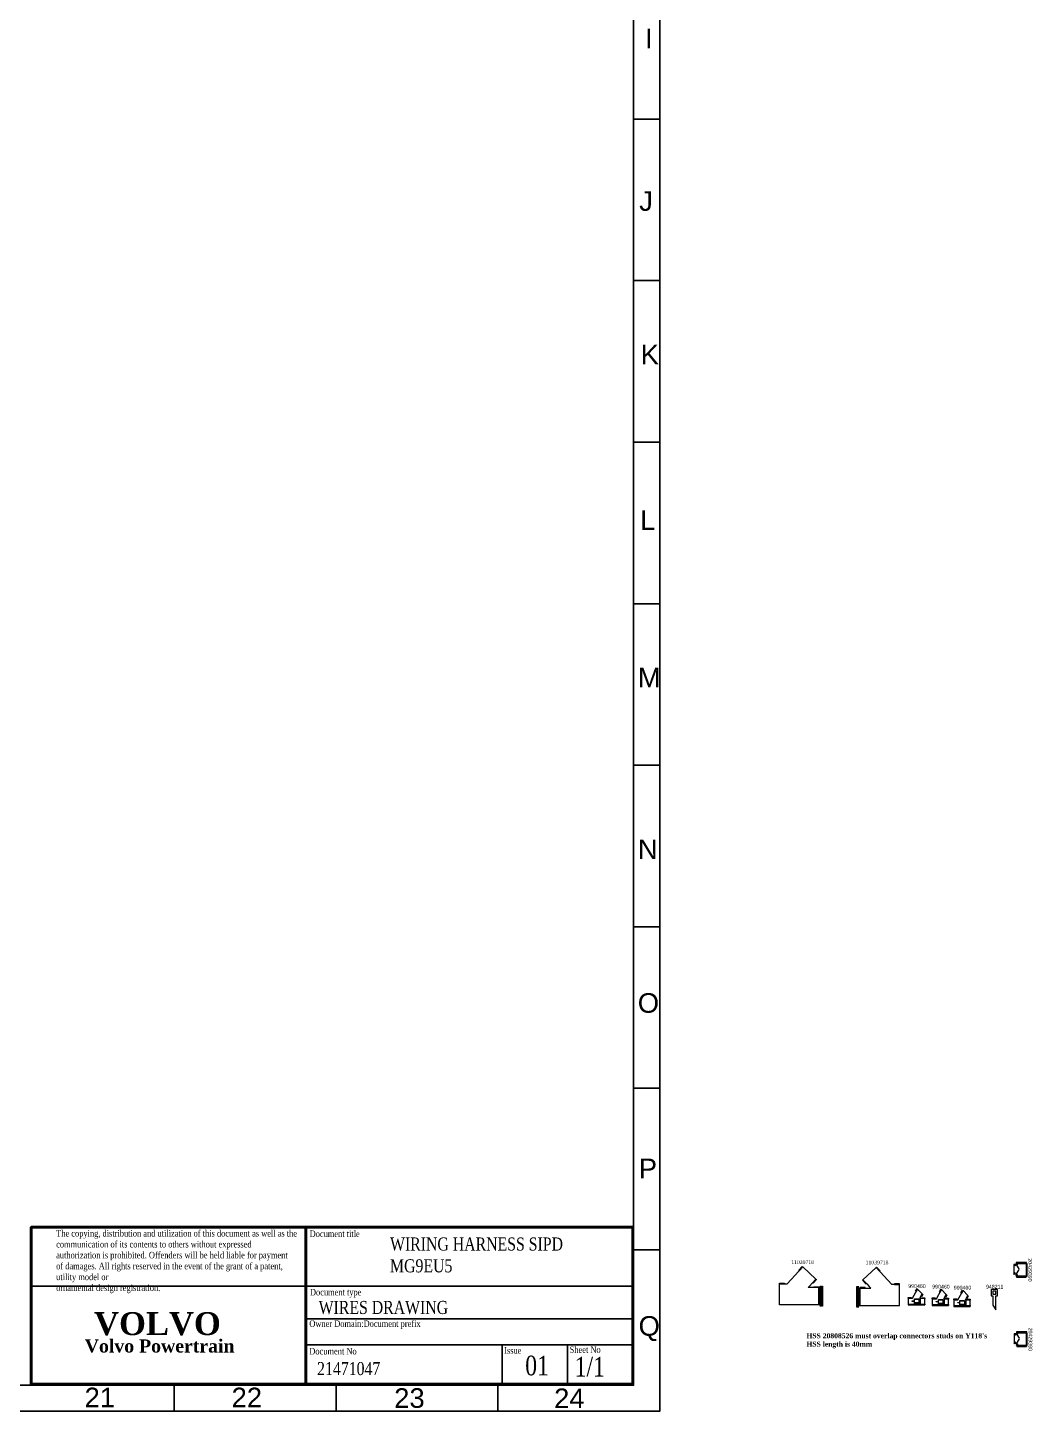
# Model space of a CAD drawing. Header units: millimetres. Extents: x -78 to 6757, y -2226 to 2184.
# Drawn here: x 5143 to 6757, y -2226 to -4 of the extents above; entities that cross this region are included whole.
import ezdxf

# ---------------------------------------------------------------- set-up
doc = ezdxf.new("R2010")
doc.units = ezdxf.units.MM
for name, color, linetype in [('LAYER_0', 7, 'Continuous'), ('Leoni-Framelayer', 7, 'Continuous'), ('SELECTION', 7, 'Continuous'), ('SYMBOLS', 7, 'Continuous')]:
    doc.layers.add(name, color=color, linetype=linetype)
doc.styles.add('DEFAULT', font='simplex.shx', dxfattribs={"height": 3, "bigfont": 'bigfont.shx'})
doc.styles.get("Standard").update_dxf_attribs({"font": 'TIMES.TTF'})
doc.styles.add('TEXT', font='ARIAL.TTF', dxfattribs={"width": 0.8, "height": 4})
doc.linetypes.add('ZIPPED_TUBE', pattern='A,0.0001,-0.25,["~",Standard,S=1,R=0,X=-0.3,Y=-0.6],-0.25', length=0.5001)

# ---------------------------------------------------------------- blocks, each defined once
blk = doc.blocks.new('492225600B', base_point=(138.78, 108.08))
at = {"layer": 'SELECTION', "color": 7}
for points in [[(116.28, 112.18), (141.44, 139.31)], [(141.44, 139.31), (136, 133.44), (135.26, 134.12), (140.71, 139.99), (141.44, 139.31)], [(141.44, 139.31), (162.71, 119.59)], [(112.28, 112.18), (104.28, 112.18), (104.28, 113.18), (112.28, 113.18), (112.28, 112.18)], [(104.28, 78.176), (104.28, 112.18)], [(104.28, 112.18), (116.28, 112.18)], [(156.63, 113.04), (152.51, 108.59)], [(162.71, 119.59), (156.63, 113.04)], [(163.44, 118.91), (158, 113.05), (157.26, 113.73), (162.71, 119.59), (163.44, 118.91)], [(152.51, 108.59), (150.27, 106.18)], [(167.29, 106.18), (150.27, 106.18)], [(167.29, 106.18), (159.29, 106.18), (159.29, 107.18), (167.29, 107.18), (167.29, 106.18)], [(167.29, 105.67), (167.29, 106.18)], [(169.28, 78.674), (167.29, 78.674), (167.29, 105.67), (169.28, 105.67), (169.28, 78.674)], [(171.28, 76.175), (169.28, 76.175), (169.28, 108.17), (171.28, 108.17), (171.28, 76.175)], [(172.28, 78.675), (171.28, 78.675), (171.28, 105.68), (172.28, 105.68), (172.28, 78.675)], [(173.28, 76.175), (172.28, 76.175), (172.28, 108.18), (173.28, 108.18), (173.28, 76.175)], [(167.29, 78.176), (104.28, 78.176)], [(167.29, 78.674), (167.29, 78.176)]]:
    blk.add_lwpolyline(points, dxfattribs=at)
blk = doc.blocks.new('A2-frame')
at = {"layer": 'Leoni-Framelayer', "linetype": 'Continuous', "lineweight": 35}
for p, q in [((590, 680.23), (594, 680.23)), ((590, 655.53), (594, 655.53)), ((590, 630.82), (594, 630.82)), ((590, 606.11), (594, 606.11)), ((590, 581.41), (594, 581.41)), ((590, 556.7), (594, 556.7)), ((590, 532), (594, 532)), ((590, 507.29), (594, 507.29)), ((519.75, 482.58), (519.75, 486.58)), ((544.5, 482.58), (544.5, 486.58)), ((569.25, 482.58), (569.25, 486.58)), ((594, 482.58), (594, 486.58))]:
    blk.add_line(p, q, dxfattribs=at)
for points in [[(0, 482.58), (594, 482.58), (594, 902.58), (0, 902.58)], [(4, 486.58), (590, 486.58), (590, 898.58), (4, 898.58)]]:
    blk.add_lwpolyline(points, close=True, dxfattribs=at)
at = {"layer": 'Leoni-Framelayer', "linetype": 'Continuous', "lineweight": 35, "char_height": 3, "width": 0.34}
for s, insert, attachment_point in [('{\\fArial|b0|i0|c0|p34;I}', (591.74, 694.04), 1), ('{\\fArial|b0|i0|c0|p34;J}', (590.85, 669.2), 1), ('{\\fArial|b0|i0|c0|p34;K}', (591.07, 645.72), 1), ('{\\fArial|b0|i0|c0|p34;L}', (590.98, 620.39), 1), ('{\\fArial|b0|i0|c0|p34;M}', (590.64, 596.3), 1), ('{\\fArial|b0|i0|c0|p34;N}', (590.65, 570.04), 1), ('{\\fArial|b0|i0|c0|p34;O}', (590.63, 546.54), 1), ('{\\fArial|b0|i0|c0|p34;P}', (590.78, 521.23), 1), ('{\\fArial|b0|i0|c0|p34;Q}', (590.76, 497.14), 1), ('{\\fArial|b0|i0|c0|p34;21}', (506.03, 486.2), 1), ('{\\fArial|b0|i0|c0|p34;22}', (533.17, 486.2), 3), ('{\\fArial|b0|i0|c0|p34;23}', (558.04, 486.11), 3), ('{\\fArial|b0|i0|c0|p34;24}', (582.5, 486.07), 3)]:
    blk.add_mtext(s, dxfattribs=dict(at, insert=insert, attachment_point=attachment_point))
blk = doc.blocks.new('A2-header')
at = {"layer": 'Leoni-Framelayer', "linetype": 'Continuous', "lineweight": 60}
for points in [[(497.87, 486.74), (589.87, 486.74), (589.87, 510.74), (497.87, 510.74)], [(589.87, 510.74), (539.87, 510.74), (539.87, 486.74), (589.87, 486.74)]]:
    blk.add_lwpolyline(points, close=True, dxfattribs=at)
at = {"layer": 'Leoni-Framelayer', "linetype": 'Continuous', "lineweight": 35}
for points in [[(539.87, 510.74), (589.87, 510.74), (589.87, 501.73), (539.87, 501.74)], [(497.87, 486.74), (539.87, 486.74), (539.87, 501.74), (497.87, 501.74)], [(539.87, 492.74), (589.87, 492.74), (589.87, 496.74), (539.87, 496.74)], [(589.87, 486.74), (539.87, 486.74), (539.87, 492.74), (589.87, 492.74)], [(539.87, 486.74), (569.87, 486.74), (569.87, 492.74), (539.87, 492.74)], [(569.87, 486.74), (579.87, 486.74), (579.87, 492.74), (569.87, 492.74)]]:
    blk.add_lwpolyline(points, close=True, dxfattribs=at)
at = {"layer": 'Leoni-Framelayer', "linetype": 'Continuous', "lineweight": 35, "char_height": 1, "width": 34.2714, "attachment_point": 1, "style": 'TEXT'}
for s, insert in [('\\pt8;{\\fTimes New Roman|b0|i0|c0|p18;The copying, distribution and utilization of this document as well as the\\Pcommunication of its contents to others without expressed authorization is prohibited. Offenders will be held liable for payment of damages. All rights reserved in the event of the grant of a patent, utility model or \\Pornamental design registration.}', (501.68, 510.31)), ('\\pt8;{\\fTimes New Roman|b0|i0|c0|p18;Document title}', (540.45, 510.24)), ('\\pt8;{\\fTimes New Roman|b0|i0|c0|p18;Document type}', (540.5, 501.31)), ('\\pt8;{\\fTimes New Roman|b0|i0|c0|p18;Owner Domain:Document prefix}', (540.4, 496.49)), ('\\pt8;{\\fTimes New Roman|b0|i0|c0|p18;Document No}', (540.4, 492.28)), ('\\pt8;{\\fTimes New Roman|b0|i0|c0|p18;Issue}', (570.2, 492.4)), ('\\pt8;{\\fTimes New Roman|b0|i0|c0|p18;Sheet No}', (580.21, 492.52))]:
    blk.add_mtext(s, dxfattribs=dict(at, insert=insert))
at = {"layer": 'Leoni-Framelayer', "color": 251, "linetype": 'ByBlock', "attachment_point": 7, "line_spacing_factor": 0.903613, "style": 'DEFAULT'}
for s, insert, char_height in [('{\\fRomantic|b1|i0|c2|p2;\\H0.7x;\\C256;VOLVO}', (507.48, 494.17), 5), ('{\\fRomantic|b1|i0|c2|p2;\\C256;Volvo Powertrain}', (506.05, 491.53), 2)]:
    blk.add_mtext(s, dxfattribs=dict(at, insert=insert, char_height=char_height))
blk = doc.blocks.new('491126160')
at = {"layer": 'LAYER_0', "color": 7}
for points in [[(-3.6004, 3.6004), (-1.6, 3.6004), (-1.6, 20.4), (-3.6004, 20.4), (-3.6004, 3.6004)], [(-1.6, 20.4), (-1.6, 19.6004)], [(-1.6, 19.6004), (18.8012, 19.6004)], [(-1.6, 3.6004), (-1.6, 4.4)], [(-1.6, 4.4), (0.8, 4.4)], [(-1.6, 4.4), (-1.2004, 4.4)], [(-1.2004, 19.6004), (18.4012, 19.6004), (18.4012, 21.2004), (-1.2004, 21.2004), (-1.2004, 19.6004)], [(-1.2004, 5.5948), (0.4, 5.5948)], [(-1.2004, 5.5948), (-1.2004, 4.7948)], [(-1.2004, 4.7948), (-1.2004, 4.4)], [(0.8, 2.4), (0.8, 3.2), (0, 3.2), (0, 0), (0.8, 0), (0.8, 0.8)], [(0, 3.2), (0, 2.4)], [(0, 2.4), (0.8, 2.4)], [(0, 0), (0, 0.8)], [(0, 0.8), (0.8, 0.8)], [(0.4, 5.5948), (0.4, 4.7948)], [(0.4, 4.7948), (0.4, 4.4)], [(0.8, 4.4), (6.5672, 8.298)], [(0.8, 4.4), (0.8, 2.4)], [(0.8, 2.4), (2, 2.4)], [(0.8, 0.8), (0.8, 0)], [(0.8, 0.8), (2, 0.8)], [(0.8, 0), (14.6012, 0)], [(2, 2.4), (2, 0.8)], [(14.5852, 4.4), (8.8172, 8.298)], [(14.6012, 2.4), (13.3996, 2.4)], [(13.3996, 2.4), (13.3996, 0.8)], [(14.6012, 0.8), (13.3996, 0.8)], [(14.6012, 2.3976), (14.6012, 4.4212)], [(14.6012, 4.4), (16.0012, 4.4)], [(14.6012, 2.4), (14.6012, 3.2), (15.4012, 3.2), (15.4012, 0), (14.6012, 0), (14.6012, 0.8)], [(15.4012, 2.4), (14.6012, 2.4)], [(14.6012, 0.8), (14.6012, 0)], [(15.4012, 0.8), (14.6012, 0.8)], [(14.6012, 0), (14.6012, 0.796)], [(16.0012, 3.6), (15.2012, 3.6), (15.2012, 4.4), (16.0012, 4.4)], [(15.2012, 4.4), (16.0012, 4.4)], [(15.4012, 3.2), (15.4012, 2.4)], [(15.4012, 0), (15.4012, 0.8)], [(16.0012, 5.6), (17.6012, 5.6)], [(16.0012, 5.6), (16.0012, 4.8)], [(16.0012, 4.8), (16.0012, 3.6)], [(16.0012, 3.6), (17.6012, 3.6)], [(17.6012, 5.6), (17.6012, 4.8)], [(17.6012, 4.8), (17.6012, 3.6)], [(17.6012, 4.4), (18.4012, 4.4), (18.4012, 3.6), (17.6012, 3.6)], [(17.6012, 4.4), (18.8012, 4.4)], [(18.4012, 4.4), (17.6012, 4.4)], [(17.6012, 3.6), (18.4012, 3.6)], [(18.4012, 3.6004), (17.6052, 3.6004)], [(18.8012, 4.4), (18.4012, 4.4)], [(18.8012, 19.6004), (18.8012, 4.4)], [(18.8012, 19.6004), (18.8012, 19.4004)], [(18.8012, 19.4004), (19.4012, 19.4004)], [(18.8012, 4.6), (19.4012, 4.6)], [(18.8012, 4.4), (18.8012, 4.6)], [(19.4012, 4.2), (20.2012, 4.2), (20.2012, 19.8004), (19.4012, 19.8004), (19.4012, 4.2)]]:
    blk.add_lwpolyline(points, dxfattribs=at)
blk.add_arc((7.6992, 6.9288), 1.767, 50.833, 129.55, dxfattribs=at)
at = {"layer": 'LAYER_0', "color": 7, "linetype": 'Continuous', "insert": (-10.094, 29.1364), "char_height": 6, "width": 590.657967, "attachment_point": 1}
blk.add_mtext('{\\fArial|b0|i0|c0|p32;20429390}', dxfattribs=at)
blk = doc.blocks.new('492197810')
at = {"layer": 'LAYER_0', "color": 7}
for points in [[(6.5994, 10.8), (15, 25.3494)], [(11.5608, 21.792), (14.1336, 26.2494)], [(15, 25.3494), (12.6, 21.192)], [(14.1336, 26.2494), (15, 25.3494)], [(15, 25.3494), (22.5, 17.5548)], [(0, 12), (4.8, 12), (4.8, 10.8), (0, 10.8), (0, 12)], [(0, 10.8), (6.5994, 10.8)], [(0, 10.8), (0, 1.2)], [(0, 1.2), (19.8, 1.2)], [(0, 1.2), (0, 0), (26.4, 0)], [(6.2994, 6.45), (8.7, 6.45), (8.7, 5.55), (6.2994, 5.55), (6.2994, 6.45)], [(9.8994, 9.6), (17.1, 9.6), (17.1, 2.4), (9.8994, 2.4), (9.8994, 9.6)], [(15.9, 8.4), (9.8994, 8.4), (9.8994, 9.6), (17.1, 9.6), (17.1, 8.4)], [(17.1, 3.6), (17.1, 2.4), (9.8994, 2.4), (9.8994, 3.6), (15.9, 3.6)], [(11.5608, 21.792), (12.4266, 20.8926)], [(15.9, 8.4), (15.9, 9), (17.1, 9), (17.1, 8.4)], [(17.1, 3.6), (17.1, 3), (15.9, 3), (15.9, 3.6)], [(18.6, 10.8), (22.5, 17.5548)], [(19.2, 10.8), (18.6, 10.8)], [(19.8, 1.2), (26.4, 1.2), (26.4, 10.2), (19.8, 10.2)], [(19.8, 1.2), (19.8, 10.2)], [(20.274, 13.698), (21.138, 12.798)], [(23.364, 16.6548), (21.138, 12.798)], [(21.6, 11.4), (26.4, 11.4), (26.4, 10.2), (21.6, 10.2), (21.6, 11.4)], [(22.5, 17.5548), (23.364, 16.6548)], [(26.4, 1.2), (26.4, 0)]]:
    blk.add_lwpolyline(points, dxfattribs=at)
blk.add_arc((19.2, 10.2), 0.5999, 0, 90, dxfattribs=at)
at = {"layer": 'LAYER_0', "color": 7, "linetype": 'Continuous', "insert": (0.032, 33.1267), "char_height": 6, "width": 590.657967, "attachment_point": 1}
blk.add_mtext('{\\fArial|b0|i0|c0|p32;990460}', dxfattribs=at)
blk = doc.blocks.new('492225600')
at = {"layer": 'SYMBOLS', "color": 0}
blk.add_blockref('492225600B', (4323.8, -943.3), dxfattribs=at)
at = {"layer": 'LAYER_0', "color": 7, "linetype": 'Continuous', "insert": (4308, -901.4), "char_height": 6, "width": 590.658, "attachment_point": 1}
blk.add_mtext('{\\fTimes New Roman|b0|i0|c0|p18;11039718}', dxfattribs=at)
blk = doc.blocks.new('498109220')
at = {"layer": 'LAYER_0', "color": 7}
for points in [[(-7.5, 32.5), (-7.5, 22.5), (-5, 22.5), (-5, 7.6), (0, 0), (0, 22.5), (2.4, 22.5), (2.4, 32.5), (-7.5, 32.5)], [(-5, 30), (-5, 25), (0, 25), (0, 30), (-5, 30)]]:
    blk.add_lwpolyline(points, dxfattribs=at)
at = {"layer": 'LAYER_0', "color": 7, "linetype": 'Continuous', "insert": (-16.1, 40.3), "char_height": 6, "width": 590.658, "attachment_point": 1}
blk.add_mtext('{\\fArial|b0|i0|c0|p32;948211}', dxfattribs=at)

msp = doc.modelspace()

# ---------------------------------------------------------------- linework, layer by layer
at = {"color": 92, "linetype": 'Continuous'}
msp.add_lwpolyline([(-78.4, -2226.2), (-78.4, 2183.8), (6158.6, 2183.8), (6158.6, -2226.2), (-78.4, -2226.2), (-78.4, -2226.2)], dxfattribs=at)

# ---------------------------------------------------------------- block references
at = {"linetype": 'ZIPPED_TUBE'}
for name, p in [('492225600', (2061.7, -1082.2)), ('492197810', (6557.6, -2055.2)), ('492197810', (6596.1, -2056.1)), ('492197810', (6630.7, -2057.7)), ('498109220', (6698.5, -2063.3))]:
    msp.add_blockref(name, p, dxfattribs=at)
at = {"linetype": 'ZIPPED_TUBE', "rotation": 270}
for p in [(6727.1, -1990.6), (6727.6, -2101.9)]:
    msp.add_blockref('491126160', p, dxfattribs=at)
at = {"layer": 'Leoni-Framelayer', "linetype": 'Continuous', "lineweight": 35, "xscale": 10.5, "yscale": 10.5, "zscale": 10.5}
for name in ['A2-frame', 'A2-header']:
    msp.add_blockref(name, (-78.4, -7293.3), dxfattribs=at)
at = {"layer": 'SYMBOLS', "color": 0, "xscale": -1}
msp.add_blockref('492225600B', (6508.8, -2026.5), dxfattribs=at)

# ---------------------------------------------------------------- texts
at = {"color": 0, "insert": (6394.1, -2100.9), "char_height": 3, "width": 365.507, "attachment_point": 1}
msp.add_mtext("{\\fTimes New Roman|b1|i0|c0|p18;\\H2.667x;HSS 20808526 must overlap connectors studs on Y118's\\PHSS length is 40mm}", dxfattribs=at)
at = {"layer": 'LAYER_0', "color": 7, "linetype": 'Continuous', "insert": (6489.1, -1984.1), "char_height": 6, "width": 590.658, "attachment_point": 1}
msp.add_mtext('{\\fTimes New Roman|b0|i0|c0|p18;11039718}', dxfattribs=at)
at = {"layer": 'Leoni-Framelayer', "linetype": 'Continuous', "lineweight": 35, "attachment_point": 1, "style": 'TEXT'}
for s, insert, char_height, width in [('\\pt168;{\\fTimes New Roman|b0|i0|c0|p18;WIRING HARNESS SIPD\\PMG9EU5}', (5725.4, -1947), 21, 448.367), ('{\\fTimes New Roman|b0|i0|c0|p16;WIRES DRAWING}', (5610.8, -2048.9), 21, 448.367), ('{\\fTimes New Roman|b0|i0|c0|p16;21471047}', (5608.3, -2147.1), 21, 448.367), ('\\pt252;{\\fTimes New Roman|b0|i0|c0|p18;01}', (5942.5, -2136.9), 31.5, 359.849), ('\\pt252;{\\fTimes New Roman|b0|i0|c0|p18;1/1}', (6021.8, -2138.8), 31.5, 359.849)]:
    msp.add_mtext(s, dxfattribs=dict(at, insert=insert, char_height=char_height, width=width))

doc.saveas('drawing.dxf')
